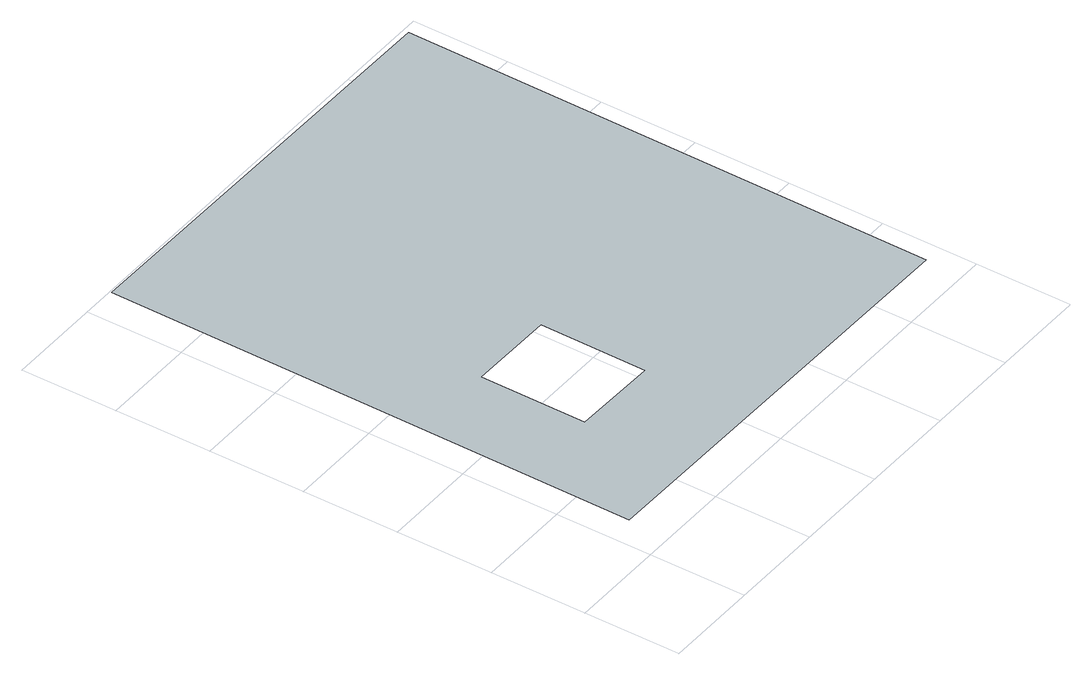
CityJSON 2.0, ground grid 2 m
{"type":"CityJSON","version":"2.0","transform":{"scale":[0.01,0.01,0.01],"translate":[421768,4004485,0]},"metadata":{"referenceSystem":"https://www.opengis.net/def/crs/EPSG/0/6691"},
"CityObjects":{
"object1":{"type":"GenericCityObject","attributes":{"description":"220-Ⅰ-015","validFromType":"1","prefecture":"08","disasterType":"2","areaType":"2","zoneNumber":"220-Ⅰ-015","zoneName":"八幡沢"},"geometry":[{"type":"MultiSurface","lod":"1","boundaries":[[[0,1,2,3],[4,5,6,7]]]}]}
},
"vertices":[
[61,87,0],[960,79,0],[970,1189,0],[71,1197,0],[243,308,0],[245,529,0],[425,528,0],[423,306,0]
]}
